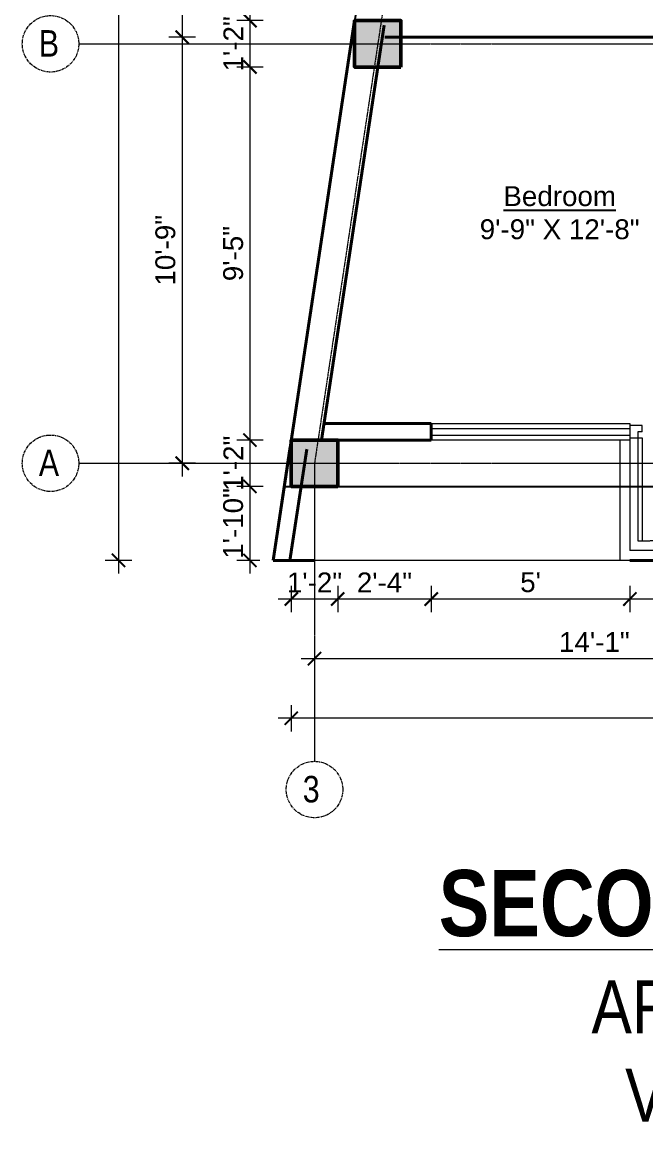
# Model space of a CAD drawing. Header units: inches. Extents: x 135267 to 147066, y -21506 to -19082.
# Drawn here: x 139375.1 to 139563.3, y -20005.5 to -19668.7 of the extents above; entities that cross this region are included whole.
import ezdxf

# ---------------------------------------------------------------- set-up
doc = ezdxf.new("R2010")
doc.units = ezdxf.units.IN
doc.header["$LTSCALE"] = 0.5
doc.header["$MEASUREMENT"] = 0
doc.header["$PDMODE"] = 66
doc.linetypes.add('CENTER', pattern=[2, 1.25, -0.25, 0.25, -0.25])
doc.linetypes.add('HIDDEN', pattern=[0.375, 0.25, -0.125])
for name, color, linetype, lineweight in [('Annotations-Bold.w', 177, 'Continuous', 13), ('C-COLUMN', 1, 'Continuous', 50), ('DIM', 4, 'Continuous', 5), ('DIM 1-100', 4, 'Continuous', 13), ('Door-Window.w', 4, 'Continuous', 15), ('HACTH', 253, 'Continuous', 9), ('PARAPET', 50, 'Continuous', 13), ('TEXT', 220, 'Continuous', 9), ('Text-100.w', 254, 'Continuous', 9), ('wall', 1, 'Continuous', 40), ('window', 4, 'Continuous', 13)]:
    doc.layers.add(name, color=color, linetype=linetype, lineweight=lineweight)
doc.styles.add('ARAIL', font='ARIALN.TTF')
doc.styles.add('arial', font='arial.ttf')
doc.styles.add('arial.', font='arial.ttf')
doc.styles.get("Standard").update_dxf_attribs({"font": 'arial.ttf'})
doc.dimstyles.new('1 by 96', dxfattribs={"dimtxt": 6, "dimasz": 4, "dimexe": 4, "dimexo": 4, "dimgap": 2, "dimtad": 1, "dimdec": 0, "dimzin": 0, "dimdsep": 46, "dimlunit": 4, "dimtxsty": 'Standard', "dimblk": 'ARCHTICK', "dimcen": 0, "dimdle": 4, "dimadec": 0, "dimazin": 0, "dimtfac": 1, "dimtdec": 0, "dimtix": 1, "dimtofl": 0, "dimtmove": 1, "dimatfit": 3, "dimldrblk": 'ARCHTICK', "dimfxl": 4, "dimfxlon": 1, "dimtolj": 1, "dimtzin": 0, "dimlwd": -1, "dimlwe": -1, "dimarcsym": 0})

# ---------------------------------------------------------------- blocks, each defined once
blk = doc.blocks.new('3-0')
at = {"ltscale": 3}
for p, q in [((11063.05, 10097.68), (11065.97, 10099.9)), ((11065.97, 10099.9), (11066.71, 10098.92)), ((11063.05, 10097.68), (11064.53, 10095.73)), ((11065.99, 10096.84), (11064.53, 10095.73)), ((11065.25, 10097.81), (11066.71, 10098.92)), ((11065.99, 10096.84), (11065.25, 10097.81)), ((11085.5, 10074.13), (11110.32, 10092.96)), ((11111.05, 10091.97), (11110.32, 10092.96)), ((11086.24, 10073.15), (11111.05, 10091.97)), ((11084.04, 10073.02), (11082.57, 10071.91)), ((11084.04, 10073.02), (11084.78, 10072.04)), ((11084.78, 10072.04), (11086.24, 10073.15)), ((11086.24, 10073.15), (11085.5, 10074.13)), ((11087.72, 10071.2), (11086.24, 10073.15)), ((11082.57, 10071.91), (11084.79, 10068.98)), ((11084.79, 10068.98), (11087.72, 10071.2))]:
    blk.add_line(p, q, dxfattribs=at)
at = {"layer": 'Door-Window.w', "color": 9, "linetype": 'HIDDEN', "lineweight": 18}
blk.add_arc((11085.5, 10074.13), 31.16, 37.1906, 127.1465, dxfattribs=at)
blk = doc.blocks.new('_ArchTick')
at = {"color": 0, "linetype": 'ByBlock', "const_width": 0.15}
blk.add_lwpolyline([(-0.5, -0.5), (0.5, 0.5)], dxfattribs=at)
blk = doc.blocks.new('*D688')
at = {"layer": 'Defpoints', "color": 0, "transparency": 16777216}
for p in [(139493.17, -19564.7), (139443.82, -19668.2), (139475.43, -19668.2)]:
    blk.add_point(p, dxfattribs=at)
at = {"layer": 'DIM 1-100', "color": 0, "transparency": 16777216}
for p, q in [((139443.82, -19560.7), (139443.82, -19672.2)), ((139447.82, -19564.7), (139439.82, -19564.7)), ((139447.82, -19668.2), (139439.82, -19668.2))]:
    blk.add_line(p, q, dxfattribs=at)
at = {"layer": 'DIM 1-100', "color": 0, "transparency": 16777216, "xscale": 4, "yscale": 4, "zscale": 4}
for p, rotation in [((139443.82, -19564.7), 90), ((139443.82, -19668.2), 270)]:
    blk.add_blockref('_ArchTick', p, dxfattribs=dict(at, rotation=rotation))
at = {"layer": 'DIM 1-100', "color": 0, "transparency": 16777216, "insert": (139438.76, -19616.45), "char_height": 6, "attachment_point": 5, "rotation": 90}
blk.add_mtext('\\A1;8\'-8"', dxfattribs=at)
blk = doc.blocks.new('*D689')
at = {"layer": 'Defpoints', "color": 0, "transparency": 16777216}
for p in [(139475.43, -19668.2), (139443.82, -19682.2), (139475.43, -19682.2)]:
    blk.add_point(p, dxfattribs=at)
at = {"layer": 'DIM 1-100', "color": 0, "transparency": 16777216}
for p, q in [((139443.82, -19664.2), (139443.82, -19686.2)), ((139447.82, -19668.2), (139439.82, -19668.2)), ((139447.82, -19682.2), (139439.82, -19682.2))]:
    blk.add_line(p, q, dxfattribs=at)
at = {"layer": 'DIM 1-100', "color": 0, "transparency": 16777216, "xscale": 4, "yscale": 4, "zscale": 4}
for p, rotation in [((139443.82, -19668.2), 90), ((139443.82, -19682.2), 270)]:
    blk.add_blockref('_ArchTick', p, dxfattribs=dict(at, rotation=rotation))
at = {"layer": 'DIM 1-100', "color": 0, "transparency": 16777216, "insert": (139438.81, -19675.2), "char_height": 6, "attachment_point": 5, "rotation": 90}
blk.add_mtext('\\A1;1\'-2"', dxfattribs=at)
blk = doc.blocks.new('*D690')
at = {"layer": 'Defpoints', "color": 0, "transparency": 16777216}
for p in [(139475.43, -19682.2), (139443.82, -19794.85), (139470.31, -19794.85)]:
    blk.add_point(p, dxfattribs=at)
at = {"layer": 'DIM 1-100', "color": 0, "transparency": 16777216}
for p, q in [((139443.82, -19678.2), (139443.82, -19798.85)), ((139447.82, -19682.2), (139439.82, -19682.2)), ((139447.82, -19794.85), (139439.82, -19794.85))]:
    blk.add_line(p, q, dxfattribs=at)
at = {"layer": 'DIM 1-100', "color": 0, "transparency": 16777216, "xscale": 4, "yscale": 4, "zscale": 4}
for p, rotation in [((139443.82, -19682.2), 90), ((139443.82, -19794.85), 270)]:
    blk.add_blockref('_ArchTick', p, dxfattribs=dict(at, rotation=rotation))
at = {"layer": 'DIM 1-100', "color": 0, "transparency": 16777216, "insert": (139438.76, -19738.53), "char_height": 6, "attachment_point": 5, "rotation": 90}
blk.add_mtext('\\A1;9\'-5"', dxfattribs=at)
blk = doc.blocks.new('*D691')
at = {"layer": 'Defpoints', "color": 0, "transparency": 16777216}
for p in [(139470.31, -19794.85), (139443.82, -19808.85), (139470.31, -19808.85)]:
    blk.add_point(p, dxfattribs=at)
at = {"layer": 'DIM 1-100', "color": 0, "transparency": 16777216}
for p, q in [((139443.82, -19790.85), (139443.82, -19812.85)), ((139447.82, -19794.85), (139439.82, -19794.85)), ((139447.82, -19808.85), (139439.82, -19808.85))]:
    blk.add_line(p, q, dxfattribs=at)
at = {"layer": 'DIM 1-100', "color": 0, "transparency": 16777216, "xscale": 4, "yscale": 4, "zscale": 4}
for p, rotation in [((139443.82, -19794.85), 90), ((139443.82, -19808.85), 270)]:
    blk.add_blockref('_ArchTick', p, dxfattribs=dict(at, rotation=rotation))
at = {"layer": 'DIM 1-100', "color": 0, "transparency": 16777216, "insert": (139438.81, -19801.85), "char_height": 6, "attachment_point": 5, "rotation": 90}
blk.add_mtext('\\A1;1\'-2"', dxfattribs=at)
blk = doc.blocks.new('*D692')
at = {"layer": 'Defpoints', "color": 0, "transparency": 16777216}
for p in [(139470.31, -19808.85), (139443.82, -19831.18), (139450.82, -19831.18)]:
    blk.add_point(p, dxfattribs=at)
at = {"layer": 'DIM 1-100', "color": 0, "transparency": 16777216}
for p, q in [((139443.82, -19804.85), (139443.82, -19835.18)), ((139447.82, -19808.85), (139439.82, -19808.85)), ((139446.82, -19831.18), (139439.82, -19831.18))]:
    blk.add_line(p, q, dxfattribs=at)
at = {"layer": 'DIM 1-100', "color": 0, "transparency": 16777216, "xscale": 4, "yscale": 4, "zscale": 4}
for p, rotation in [((139443.82, -19808.85), 90), ((139443.82, -19831.18), 270)]:
    blk.add_blockref('_ArchTick', p, dxfattribs=dict(at, rotation=rotation))
at = {"layer": 'DIM 1-100', "color": 0, "transparency": 16777216, "insert": (139438.76, -19820.02), "char_height": 6, "attachment_point": 5, "rotation": 90}
blk.add_mtext('\\A1;1\'-10"', dxfattribs=at)
blk = doc.blocks.new('*D694')
at = {"layer": 'Defpoints', "color": 0, "transparency": 16777216}
for p in [(139500.17, -19557.7), (139423.35, -19673.2), (139487.43, -19673.2)]:
    blk.add_point(p, dxfattribs=at)
at = {"layer": 'DIM 1-100', "color": 0, "transparency": 16777216}
for p, q in [((139423.35, -19553.7), (139423.35, -19677.2)), ((139427.35, -19557.7), (139419.35, -19557.7)), ((139427.35, -19673.2), (139419.35, -19673.2))]:
    blk.add_line(p, q, dxfattribs=at)
at = {"layer": 'DIM 1-100', "color": 0, "transparency": 16777216, "xscale": 4, "yscale": 4, "zscale": 4}
for p, rotation in [((139423.35, -19557.7), 90), ((139423.35, -19673.2), 270)]:
    blk.add_blockref('_ArchTick', p, dxfattribs=dict(at, rotation=rotation))
at = {"layer": 'DIM 1-100', "color": 0, "transparency": 16777216, "insert": (139418.29, -19615.45), "char_height": 6, "attachment_point": 5, "rotation": 90}
blk.add_mtext('\\A1;9\'-8"', dxfattribs=at)
blk = doc.blocks.new('*D695')
at = {"layer": 'Defpoints', "color": 0, "transparency": 16777216}
for p in [(139487.43, -19673.2), (139423.35, -19801.85), (139463.31, -19801.85)]:
    blk.add_point(p, dxfattribs=at)
at = {"layer": 'DIM 1-100', "color": 0, "transparency": 16777216}
for p, q in [((139423.35, -19669.2), (139423.35, -19805.85)), ((139427.35, -19673.2), (139419.35, -19673.2)), ((139427.35, -19801.85), (139419.35, -19801.85))]:
    blk.add_line(p, q, dxfattribs=at)
at = {"layer": 'DIM 1-100', "color": 0, "transparency": 16777216, "xscale": 4, "yscale": 4, "zscale": 4}
for p, rotation in [((139423.35, -19673.2), 90), ((139423.35, -19801.85), 270)]:
    blk.add_blockref('_ArchTick', p, dxfattribs=dict(at, rotation=rotation))
at = {"layer": 'DIM 1-100', "color": 0, "transparency": 16777216, "insert": (139418.29, -19737.53), "char_height": 6, "attachment_point": 5, "rotation": 90}
blk.add_mtext('\\A1;10\'-9"', dxfattribs=at)
blk = doc.blocks.new('*D696')
at = {"layer": 'Defpoints', "color": 0, "transparency": 16777216}
for p in [(139514.84, -19407.17), (139404.1, -19831.18), (139450.82, -19831.18)]:
    blk.add_point(p, dxfattribs=at)
at = {"layer": 'DIM 1-100', "color": 0, "transparency": 16777216}
for p, q in [((139404.1, -19403.17), (139404.1, -19835.18)), ((139408.1, -19407.17), (139400.1, -19407.17)), ((139408.1, -19831.18), (139400.1, -19831.18))]:
    blk.add_line(p, q, dxfattribs=at)
at = {"layer": 'DIM 1-100', "color": 0, "transparency": 16777216, "xscale": 4, "yscale": 4, "zscale": 4}
for p, rotation in [((139404.1, -19407.17), 90), ((139404.1, -19831.18), 270)]:
    blk.add_blockref('_ArchTick', p, dxfattribs=dict(at, rotation=rotation))
at = {"layer": 'DIM 1-100', "color": 0, "transparency": 16777216, "insert": (139399.03, -19619.18), "char_height": 6, "attachment_point": 5, "rotation": 90}
blk.add_mtext('\\A1;35\'-4"', dxfattribs=at)
blk = doc.blocks.new('*D699')
at = {"layer": 'Defpoints', "color": 0, "transparency": 16777216}
for p in [(139456.31, -19808.85), (139757.6, -19808.85), (139456.31, -19878.85)]:
    blk.add_point(p, dxfattribs=at)
at = {"layer": 'DIM 1-100', "color": 0, "transparency": 16777216}
for p, q in [((139456.31, -19874.85), (139456.31, -19882.85)), ((139757.6, -19874.85), (139757.6, -19882.85)), ((139761.6, -19878.85), (139452.31, -19878.85))]:
    blk.add_line(p, q, dxfattribs=at)
at = {"layer": 'DIM 1-100', "color": 0, "transparency": 16777216, "xscale": 4, "yscale": 4, "zscale": 4, "rotation": 180}
blk.add_blockref('_ArchTick', (139456.31, -19878.85), dxfattribs=at)
at = {"layer": 'DIM 1-100', "color": 0, "transparency": 16777216, "xscale": 4, "yscale": 4, "zscale": 4}
blk.add_blockref('_ArchTick', (139757.6, -19878.85), dxfattribs=at)
at = {"layer": 'DIM 1-100', "color": 0, "transparency": 16777216, "insert": (139606.96, -19873.79), "char_height": 6, "attachment_point": 5}
blk.add_mtext('\\A1;25\'-1"', dxfattribs=at)
blk = doc.blocks.new('*D796')
at = {"layer": 'Defpoints', "color": 0, "transparency": 16777216}
for p in [(139558.57, -19789.85), (139594.57, -19789.85), (139558.57, -19842.85)]:
    blk.add_point(p, dxfattribs=at)
at = {"layer": 'DIM 1-100', "color": 0, "transparency": 16777216}
for p, q in [((139558.57, -19838.85), (139558.57, -19846.85)), ((139594.57, -19838.85), (139594.57, -19846.85)), ((139598.57, -19842.85), (139554.57, -19842.85))]:
    blk.add_line(p, q, dxfattribs=at)
at = {"layer": 'DIM 1-100', "color": 0, "transparency": 16777216, "xscale": 4, "yscale": 4, "zscale": 4, "rotation": 180}
blk.add_blockref('_ArchTick', (139558.57, -19842.85), dxfattribs=at)
at = {"layer": 'DIM 1-100', "color": 0, "transparency": 16777216, "xscale": 4, "yscale": 4, "zscale": 4}
blk.add_blockref('_ArchTick', (139594.57, -19842.85), dxfattribs=at)
at = {"layer": 'DIM 1-100', "color": 0, "transparency": 16777216, "insert": (139576.57, -19837.79), "char_height": 6, "attachment_point": 5}
blk.add_mtext("\\A1;3'", dxfattribs=at)
blk = doc.blocks.new('*D797')
at = {"layer": 'Defpoints', "color": 0, "transparency": 16777216}
for p in [(139498.57, -19789.85), (139558.57, -19789.85), (139498.57, -19842.85)]:
    blk.add_point(p, dxfattribs=at)
at = {"layer": 'DIM 1-100', "color": 0, "transparency": 16777216}
for p, q in [((139498.57, -19838.85), (139498.57, -19846.85)), ((139558.57, -19838.85), (139558.57, -19846.85)), ((139562.57, -19842.85), (139494.57, -19842.85))]:
    blk.add_line(p, q, dxfattribs=at)
at = {"layer": 'DIM 1-100', "color": 0, "transparency": 16777216, "xscale": 4, "yscale": 4, "zscale": 4, "rotation": 180}
blk.add_blockref('_ArchTick', (139498.57, -19842.85), dxfattribs=at)
at = {"layer": 'DIM 1-100', "color": 0, "transparency": 16777216, "xscale": 4, "yscale": 4, "zscale": 4}
blk.add_blockref('_ArchTick', (139558.57, -19842.85), dxfattribs=at)
at = {"layer": 'DIM 1-100', "color": 0, "transparency": 16777216, "insert": (139528.57, -19837.8), "char_height": 6, "attachment_point": 5}
blk.add_mtext("\\A1;5'", dxfattribs=at)
blk = doc.blocks.new('*D798')
at = {"layer": 'Defpoints', "color": 0, "transparency": 16777216}
for p in [(139498.57, -19789.85), (139470.31, -19808.85), (139470.31, -19842.85)]:
    blk.add_point(p, dxfattribs=at)
at = {"layer": 'DIM 1-100', "color": 0, "transparency": 16777216}
for p, q in [((139470.31, -19838.85), (139470.31, -19846.85)), ((139498.57, -19838.85), (139498.57, -19846.85)), ((139502.57, -19842.85), (139466.31, -19842.85))]:
    blk.add_line(p, q, dxfattribs=at)
at = {"layer": 'DIM 1-100', "color": 0, "transparency": 16777216, "xscale": 4, "yscale": 4, "zscale": 4, "rotation": 180}
blk.add_blockref('_ArchTick', (139470.31, -19842.85), dxfattribs=at)
at = {"layer": 'DIM 1-100', "color": 0, "transparency": 16777216, "xscale": 4, "yscale": 4, "zscale": 4}
blk.add_blockref('_ArchTick', (139498.57, -19842.85), dxfattribs=at)
at = {"layer": 'DIM 1-100', "color": 0, "transparency": 16777216, "insert": (139484.44, -19837.84), "char_height": 6, "attachment_point": 5}
blk.add_mtext('\\A1;2\'-4"', dxfattribs=at)
blk = doc.blocks.new('*D683')
at = {"layer": 'Defpoints', "color": 0, "transparency": 16777216}
for p in [(139456.31, -19808.85), (139470.31, -19808.85), (139456.31, -19842.85)]:
    blk.add_point(p, dxfattribs=at)
at = {"layer": 'DIM 1-100', "color": 0, "transparency": 16777216}
for p, q in [((139456.31, -19838.85), (139456.31, -19846.85)), ((139470.31, -19838.85), (139470.31, -19846.85)), ((139474.31, -19842.85), (139452.31, -19842.85))]:
    blk.add_line(p, q, dxfattribs=at)
at = {"layer": 'DIM 1-100', "color": 0, "transparency": 16777216, "xscale": 4, "yscale": 4, "zscale": 4, "rotation": 180}
blk.add_blockref('_ArchTick', (139456.31, -19842.85), dxfattribs=at)
at = {"layer": 'DIM 1-100', "color": 0, "transparency": 16777216, "xscale": 4, "yscale": 4, "zscale": 4}
blk.add_blockref('_ArchTick', (139470.31, -19842.85), dxfattribs=at)
at = {"layer": 'DIM 1-100', "color": 0, "transparency": 16777216, "insert": (139463.31, -19837.84), "char_height": 6, "attachment_point": 5}
blk.add_mtext('\\A1;1\'-2"', dxfattribs=at)
blk = doc.blocks.new('*D799')
at = {"layer": 'Defpoints', "color": 0, "transparency": 16777216}
for p in [(139463.31, -19808.85), (139632.37, -19808.85), (139632.37, -19860.85)]:
    blk.add_point(p, dxfattribs=at)
at = {"layer": 'DIM 1-100', "color": 0, "transparency": 16777216}
for p, q in [((139463.31, -19856.85), (139463.31, -19864.85)), ((139632.37, -19856.85), (139632.37, -19864.85)), ((139459.31, -19860.85), (139636.37, -19860.85))]:
    blk.add_line(p, q, dxfattribs=at)
at = {"layer": 'DIM 1-100', "color": 0, "transparency": 16777216, "xscale": 4, "yscale": 4, "zscale": 4, "rotation": 180}
blk.add_blockref('_ArchTick', (139463.31, -19860.85), dxfattribs=at)
at = {"layer": 'DIM 1-100', "color": 0, "transparency": 16777216, "xscale": 4, "yscale": 4, "zscale": 4}
blk.add_blockref('_ArchTick', (139632.37, -19860.85), dxfattribs=at)
at = {"layer": 'DIM 1-100', "color": 0, "transparency": 16777216, "insert": (139547.84, -19855.84), "char_height": 6, "attachment_point": 5}
blk.add_mtext('\\A1;14\'-1"', dxfattribs=at)

msp = doc.modelspace()

# ---------------------------------------------------------------- hatches: boundary and pattern name
at = {"layer": 'C-COLUMN'}
h = msp.add_hatch(color=256, dxfattribs=at)
h.dxf.hatch_style = 1
h.paths.add_polyline_path([(139475.43, -19668.2), (139475.43, -19682.2), (139489.43, -19682.2), (139489.43, -19668.2)])
h = msp.add_hatch(color=256, dxfattribs=at)
h.dxf.hatch_style = 1
h.paths.add_polyline_path([(139456.31, -19794.85), (139456.31, -19808.85), (139470.31, -19808.85), (139470.31, -19794.85)])

# ---------------------------------------------------------------- linework, layer by layer
at = {"layer": 'Annotations-Bold.w', "linetype": 'CENTER', "ltscale": 0.3}
for p, q in [((139392.12, -19675.2), (139838.88, -19675.2)), ((139392.12, -19801.85), (139838.88, -19801.85))]:
    msp.add_line(p, q, dxfattribs=at)
msp.add_lwpolyline([(139521.78, -19331.63), (139521.78, -19414.64), (139500.17, -19557.7), (139482.43, -19675.2), (139463.31, -19801.85), (139463.31, -19891.85)], dxfattribs=at)
at = {"layer": 'Annotations-Bold.w', "linetype": 'CENTER', "ltscale": 1.5}
for centre in [(139383.59, -19675.2), (139383.59, -19801.85), (139463.31, -19900.38)]:
    msp.add_circle(centre, 8.53, dxfattribs=at)
at = {"layer": 'C-COLUMN'}
for points in [[(139489.43, -19682.2), (139489.43, -19668.2), (139475.43, -19668.2), (139475.43, -19682.2)], [(139470.31, -19808.85), (139470.31, -19794.85), (139456.31, -19794.85), (139456.31, -19808.85)]]:
    msp.add_lwpolyline(points, close=True, dxfattribs=at)
at = {"layer": 'Defpoints'}
msp.add_lwpolyline([(139757.6, -19682.2), (139757.6, -19416.75), (139514.84, -19407.17), (139501.4, -19496.16), (139493.17, -19550.7), (139454.19, -19808.85), (139639.37, -19808.85), (139639.37, -19682.2), (139757.6, -19682.2)], dxfattribs=at)
at = {"layer": 'DIM'}
for p, q in [((139498.57, -19791.35), (139558.57, -19791.35)), ((139498.57, -19791.35), (139558.57, -19791.35)), ((139498.57, -19793.35), (139558.57, -19793.35)), ((139498.57, -19793.35), (139558.57, -19793.35))]:
    msp.add_line(p, q, dxfattribs=at)
at = {"layer": 'HACTH', "ltscale": 100}
msp.add_line((139555.57, -19831.18), (139455.88, -19831.18), dxfattribs=at)
at = {"layer": 'PARAPET', "ltscale": 100}
for p, q in [((139555.57, -19794.85), (139555.57, -19831.18)), ((139558.57, -19794.85), (139558.57, -19828.18)), ((139625.37, -19828.18), (139558.57, -19828.18)), ((139628.37, -19831.18), (139555.57, -19831.18))]:
    msp.add_line(p, q, dxfattribs=at)
at = {"layer": 'wall'}
for p, q in [((139450.82, -19831.18), (139475.43, -19668.2)), ((139465.41, -19794.85), (139484.33, -19669.55)), ((139584.37, -19673.2), (139484.53, -19673.2)), ((139498.57, -19789.85), (139466.16, -19789.85)), ((139498.57, -19789.85), (139498.57, -19794.85)), ((139450.82, -19831.18), (139456, -19796.85)), ((139498.57, -19794.85), (139468, -19794.85)), ((139455.88, -19831.18), (139460.95, -19797.6)), ((139463.31, -19831.18), (139450.82, -19831.18)), ((139455.88, -19831.18), (139450.82, -19831.18)), ((139628.37, -19831.18), (139558.57, -19831.18))]:
    msp.add_line(p, q, dxfattribs=at)
at = {"layer": 'window'}
for p, q in [((139498.57, -19789.85), (139558.57, -19789.85)), ((139498.57, -19789.85), (139558.57, -19789.85)), ((139558.57, -19789.85), (139558.57, -19794.85)), ((139558.57, -19794.85), (139498.57, -19794.85)), ((139558.57, -19794.85), (139498.57, -19794.85))]:
    msp.add_line(p, q, dxfattribs=at)

# ---------------------------------------------------------------- block references
at = {"layer": 'Door-Window.w', "linetype": 'ByBlock', "xscale": 0.9997912369827213, "yscale": 0.9997912369827213, "zscale": 0.9997912369827213, "rotation": 232.8094047884902}
msp.add_blockref('3-0', (138238.01, -4876.76), dxfattribs=at)

# ---------------------------------------------------------------- texts
at = {"layer": 'Annotations-Bold.w', "linetype": 'CENTER', "ltscale": 1.5, "char_height": 8, "attachment_point": 1, "style": 'ARAIL'}
for s, insert in [('B', (139380.05, -19671.07)), ('A', (139380.05, -19797.72)), ('3', (139459.77, -19896.25))]:
    msp.add_mtext_dynamic_manual_height_columns(s, width=6.5393, gutter_width=100, heights=[0], dxfattribs=dict(at, insert=insert))
at = {"layer": 'TEXT', "lineweight": -2, "insert": (139537.36, -19726.23), "char_height": 6, "width": 127.5059, "attachment_point": 5, "style": 'arial.'}
msp.add_mtext('{\\LBedroom\\P}9\'-9" X 12\'-8"', dxfattribs=at)
at = {"layer": 'Text-100.w', "insert": (139627.45, -19924.67), "char_height": 20, "width": 569.1024, "attachment_point": 2, "style": 'arial'}
msp.add_mtext('\\A1;{\\fArial Narrow|b1|i0|c0|p34;\\LSECOND FLOOR PLAN\\P\\fArial Narrow|b0|i0|c0|p34;\\H0.8x;\\lAREA : 617.5 sq. ft.\\PVOID: 32.21 sq.ft}', dxfattribs=at)

# ---------------------------------------------------------------- dimensions: what is measured, and where the dimension line sits
at = {"layer": 'DIM 1-100'}
for base, p1, p2, angle, picture, middle in [((139404.1, -19831.18), (139514.84, -19407.17), (139450.82, -19831.18), 90, '*D696', (139399.03, -19619.18)), ((139423.35012451, -19673.20276262), (139500.16953636, -19557.70276262), (139487.42897186, -19673.20276262), 90, '*D694', (139418.28668658, -19615.45276262)), ((139443.81887451, -19668.20276262), (139493.16953636, -19564.70276262), (139475.42897186, -19668.20276262), 90, '*D688', (139438.75543658, -19616.45276262)), ((139423.35, -19801.85), (139487.43, -19673.2), (139463.31, -19801.85), 90, '*D695', (139418.29, -19737.53)), ((139443.82, -19794.85), (139475.43, -19682.2), (139470.31, -19794.85), 90, '*D690', (139438.76, -19738.53)), ((139470.31, -19842.85), (139498.57, -19789.85), (139470.31, -19808.85), 180, '*D798', (139484.44, -19837.84)), ((139498.57, -19842.85), (139558.57, -19789.85), (139498.57, -19789.85), 180, '*D797', (139528.57, -19837.8)), ((139558.57, -19842.85), (139594.57, -19789.85), (139558.57, -19789.85), 180, '*D796', (139576.57, -19837.79)), ((139456.31, -19878.85), (139757.6, -19808.85), (139456.31, -19808.85), 180, '*D699', (139606.96, -19873.79)), ((139632.37, -19860.85), (139463.31, -19808.85), (139632.37, -19808.85), 180, '*D799', (139547.84, -19855.84))]:
    dim = msp.add_linear_dim(base=base, p1=p1, p2=p2, angle=angle, dimstyle='1 by 96', dxfattribs=at)
    dim.commit()
    dim.dimension.update_dxf_attribs({"geometry": picture, "text_midpoint": middle})
for base, p1, p2, angle, picture, middle in [((139443.82, -19682.2), (139475.43, -19668.2), (139475.43, -19682.2), 90, '*D689', (139443.82, -19675.2)), ((139443.82, -19808.85), (139470.31, -19794.85), (139470.31, -19808.85), 90, '*D691', (139443.82, -19801.85)), ((139443.82, -19831.18), (139470.31, -19808.85), (139450.82, -19831.18), 90, '*D692', (139443.82, -19820.02)), ((139456.31, -19842.85), (139470.31, -19808.85), (139456.31, -19808.85), 180, '*D683', (139463.31, -19842.85))]:
    dim = msp.add_linear_dim(base=base, p1=p1, p2=p2, angle=angle, dimstyle='1 by 96', dxfattribs=at)
    dim.commit()
    dim.dimension.update_dxf_attribs({"geometry": picture, "text_midpoint": middle, "dimtype": 160})

doc.saveas('drawing.dxf')
